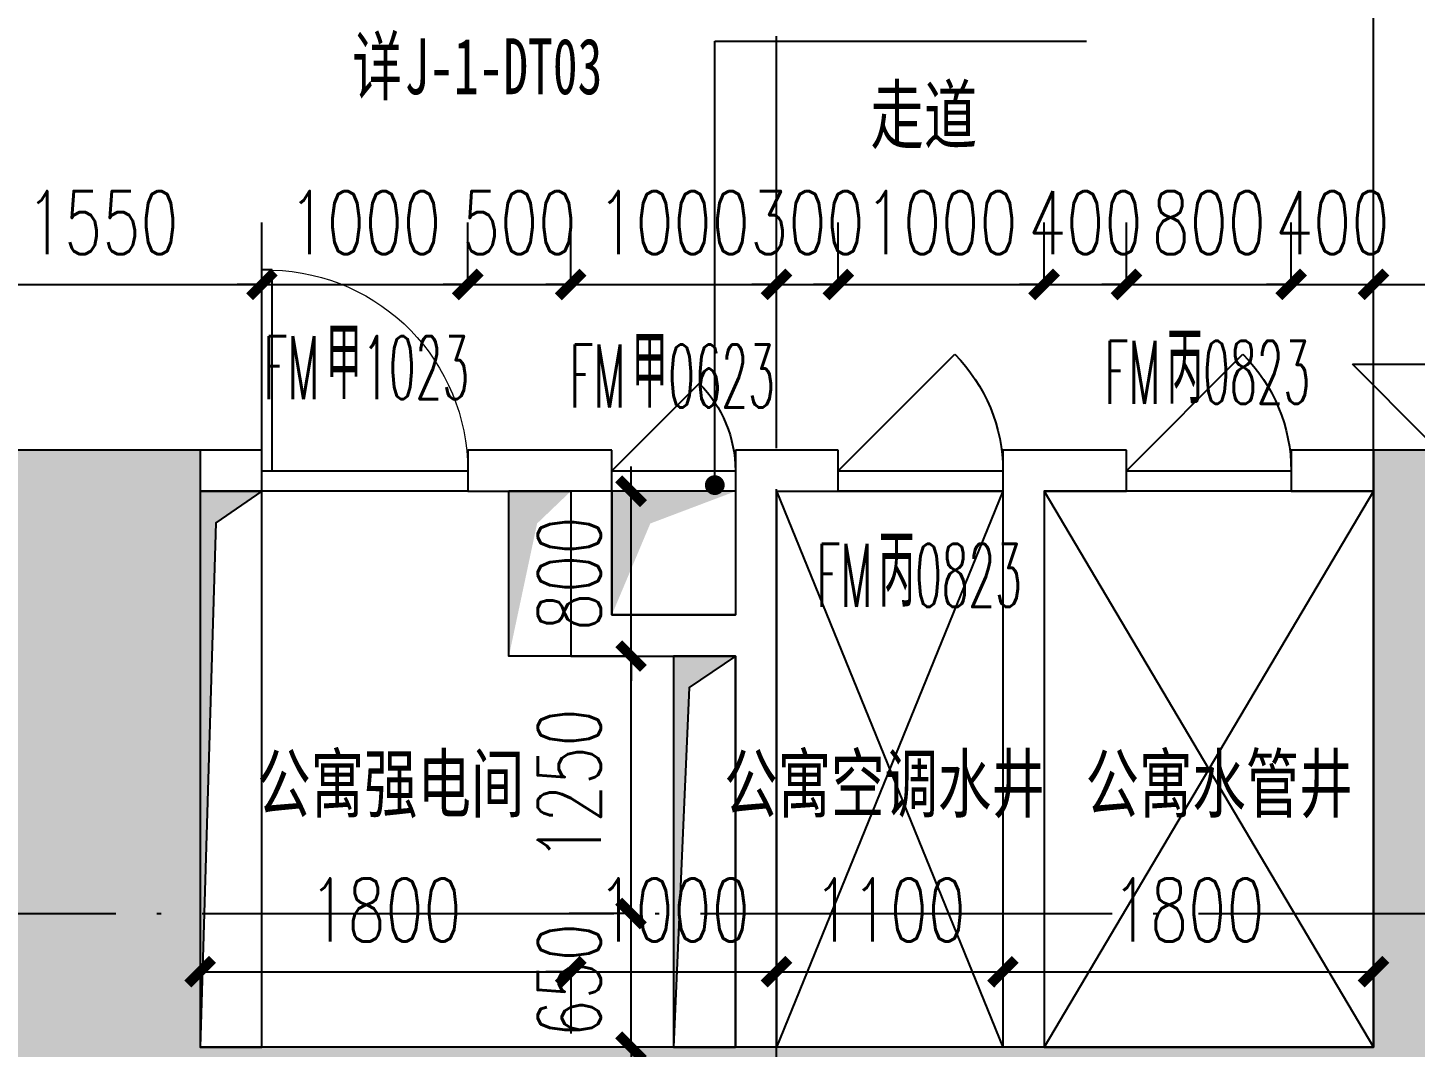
# Model space of a CAD drawing. Header units: millimetres. Extents: x 12325263 to 13848842, y -1463133 to 573208.
# Drawn here: x 12587559 to 12594300, y -861737 to -856785 of the extents above; entities that cross this region are included whole.
import ezdxf
from ezdxf.xclip import XClip

# ---------------------------------------------------------------- set-up
doc = ezdxf.new("R2010")
doc.units = ezdxf.units.MM
doc.header["$LTSCALE"] = 1000
doc.header["$XCLIPFRAME"] = 0
doc.linetypes.add('DOTE', pattern=[2.42, 2, -0.2, 0.02, -0.2])
for name, color, linetype in [('A-ANNO-ELEV', 3, 'Continuous'), ('A-ANNO-LEAD', 3, 'Continuous'), ('A-ANNO-TEXT', 7, 'Continuous'), ('A-AXIS', 16, 'DOTE'), ('A-WALL', 5, 'Continuous'), ('A-WALL-PATT', 8, 'Continuous'), ('DOOR_FIRE', 1, 'Continuous'), ('DOOR_FIRE_TEXT', 7, 'Continuous'), ('PUB_DIM', 83, 'Continuous'), ('STAIR', 2, 'Continuous'), ('WALL', 5, 'Continuous'), ('WALL-SHATCH', 8, 'Continuous'), ('建筑-楼板开洞', 251, 'Continuous'), ('电气初步提资', 3, 'Continuous')]:
    doc.layers.add(name, color=color, linetype=linetype)
doc.styles.add('_TCH_DIM_T3', font='SIMPLEX.shx', dxfattribs={"width": 0.705882, "bigfont": 'GBCBIG.shx'})
doc.styles.add('_TCH_WINDOW', font='SIMPLEX', dxfattribs={"width": 0.7, "height": 3.5, "bigfont": 'GBCBIG'})
doc.styles.add('TITXV', font='', dxfattribs={"width": 0.7})
doc.styles.add('宋体', font='', dxfattribs={"width": 0.65})
doc.styles.get('TITXV').set_extended_font_data('SimSun')
doc.styles.get('宋体').set_extended_font_data('SimSun')
doc.dimstyles.new('_TCH_ARCH&&120', dxfattribs={"dimtxt": 306, "dimasz": 120, "dimexe": 300, "dimexo": 360, "dimgap": 147, "dimtad": 1, "dimdec": 0, "dimzin": 0, "dimdsep": 46, "dimtxsty": '_TCH_DIM_T3', "dimblk": 'ARCHTICK', "dimcen": 0.09, "dimclrt": 7, "dimazin": 2, "dimtfac": 1, "dimtdec": 0, "dimtix": 1, "dimtmove": 2, "dimatfit": 3, "dimfxl": 1, "dimfxlon": 1, "dimtolj": 1, "dimtzin": 0, "dimarcsym": 0})

# ---------------------------------------------------------------- blocks, each defined once
blk = doc.blocks.new('adgshg13-A$C7F010FC0')
at = {"layer": 'WALL-SHATCH'}
h = blk.add_hatch(color=256, dxfattribs=at)
h.dxf.hatch_style = 1
h.paths.add_polyline_path([(-60384.2, -16880.9), (-763.2, 197.5), (12587.6, -13153.3), (12587.6, -157996), (-162964.9, -188820.4), (-171262.4, -180522.9), (-171262.4, -31310.9), (-150707.2, -10755.7), (-131860.1, -7980.9), (-99162.4, -7980.9), (-99162.4, -4980.9), (-76620.4, -4980.9), (-70107.7, -16880.9)], flags=16)
h.paths.add_polyline_path([(-60091.2, -16380.9), (-646.9, 646.9), (12987.6, -12987.6), (12987.6, -158331.9), (-163100.6, -189250.4), (-171662.4, -180688.6), (-171662.4, -31145.2), (-150777.9, -10260.7), (-131896.7, -7480.9), (-99562.4, -7480.9), (-99562.4, -4580.9), (-76365.6, -4580.9), (-69907.5, -16380.9)])
blk = doc.blocks.new('A$C4C7A72D3')
at = {"layer": 'WALL', "color": 1}
blk.add_blockref('adgshg13-A$C7F010FC0', (210433, 205503.6), dxfattribs=at)
blk = doc.blocks.new('qlzw')
at = {"layer": 'A-AXIS'}
for p, q in [((12457766.8, 979489.8), (12457766.8, 1082089.8)), ((12411416.8, 1020789.8), (12486866.8, 1020789.8))]:
    blk.add_line(p, q, dxfattribs=at)
blk = doc.blocks.new('asdfdsfds')
at = {"layer": 'A-WALL-PATT'}
for points in [[(-17150, 27050), (-17150, 24150), (-16316.7, 24016.7), (-15900, 24150), (-15900, 27050)], [(-10200, 27050), (-10200, 24150), (-8900, 23750), (-8900, 27050)], [(-8900, 23750), (-10200, 24150), (-15900, 24150), (-16316.7, 24016.7), (-15900, 23750)]]:
    blk.add_hatch(color=256, dxfattribs=at).paths.add_polyline_path(points)
at = {"layer": 'A-WALL'}
for p, q in [((-15900, 27050), (-17150, 27050)), ((-15900, 27050), (-15900, 24150)), ((-10200, 27050), (-10200, 24150)), ((-8900, 27050), (-10200, 27050)), ((-10200, 24150), (-15900, 24150))]:
    blk.add_line(p, q, dxfattribs=at)
blk = doc.blocks.new('A$C0B3F2ED1')
at = {"layer": '建筑-楼板开洞'}
h = blk.add_hatch(color=256, dxfattribs=at)
h.dxf.hatch_style = 1
h.paths.add_polyline_path([(0, 0), (0, 2600), (300, 2600), (76.4, 2446.7)])
h = blk.add_hatch(color=256, dxfattribs=at)
h.dxf.hatch_style = 1
h.paths.add_polyline_path([(1500, 1800), (1500, 2600), (1800, 2600), (1636.8, 2443.7)])
h = blk.add_hatch(color=256, dxfattribs=at)
h.dxf.hatch_style = 1
h.paths.add_polyline_path([(2000, 2000), (2000, 2600), (2600, 2600), (2186.8, 2443.7)])
h = blk.add_hatch(color=256, dxfattribs=at)
h.dxf.hatch_style = 1
h.paths.add_polyline_path([(2300, -100), (2300, 1800), (2600, 1800), (2376.4, 1646.7)])
for p, q in [((3900, 2600), (2800, -100)), ((2800, 2600), (3900, -100)), ((4100, 2600), (5700, -100)), ((5700, 2600), (4100, -100))]:
    blk.add_line(p, q, dxfattribs=at)
for points in [[(0, 2600), (0, -100), (300, -100), (300, 2600)], [(2800, 2600), (3900, 2600), (3900, -100), (2800, -100)], [(5700, 2600), (4100, 2600), (4100, -100), (5700, -100)], [(2300, 1800), (2300, -100), (2600, -100), (2600, 1800)]]:
    blk.add_lwpolyline(points, close=True, dxfattribs=at)
for points in [[(300, 2600), (76.4, 2446.7), (0, -100)], [(1800, 2600), (1800, 1800), (1500, 1800), (1500, 2600)], [(2600, 2600), (2600, 2000), (2000, 2000), (2000, 2600)], [(2600, 1800), (2376.4, 1646.7), (2300, -100)]]:
    blk.add_lwpolyline(points, dxfattribs=at)
at = {"layer": '电气初步提资'}
for p, q in [((1800, 2600), (1500, 2600)), ((2600, 2600), (2000, 2600))]:
    blk.add_line(p, q, dxfattribs=at)
blk = doc.blocks.new('_ArchTick')
at = {"color": 0, "linetype": 'ByBlock', "const_width": 0.4}
blk.add_lwpolyline([(-0.5, -0.5), (0.5, 0.5)], dxfattribs=at)
blk = doc.blocks.new('*D4441')
at = {"layer": 'Defpoints', "color": 0, "transparency": 16777216}
for p in [(12588396.8, -860036.8), (12590196.8, -860036.8), (12590196.8, -861370)]:
    blk.add_point(p, dxfattribs=at)
at = {"layer": 'PUB_DIM', "color": 0, "lineweight": -2, "transparency": 16777216}
for p, q in [((12588396.8, -861369), (12588396.8, -861670)), ((12588396.8, -861370), (12590196.8, -861370)), ((12590196.8, -861369), (12590196.8, -861670))]:
    blk.add_line(p, q, dxfattribs=at)
at = {"layer": 'PUB_DIM', "color": 0, "lineweight": -2, "transparency": 16777216, "xscale": 120, "yscale": 120, "zscale": 120, "rotation": 180}
blk.add_blockref('_ArchTick', (12588396.8, -861370), dxfattribs=at)
at = {"layer": 'PUB_DIM', "color": 0, "lineweight": -2, "transparency": 16777216, "xscale": 120, "yscale": 120, "zscale": 120}
blk.add_blockref('_ArchTick', (12590196.8, -861370), dxfattribs=at)
at = {"layer": 'PUB_DIM', "color": 7, "transparency": 16777216, "insert": (12589296.8, -861070), "char_height": 306, "attachment_point": 5, "style": '_TCH_DIM_T3'}
blk.add_mtext('\\A1;1800', dxfattribs=at)
blk = doc.blocks.new('*D4442')
at = {"layer": 'Defpoints', "color": 0, "transparency": 16777216}
for p in [(12590196.8, -860036.8), (12591196.8, -860036.8), (12591196.8, -861370)]:
    blk.add_point(p, dxfattribs=at)
at = {"layer": 'PUB_DIM', "color": 0, "lineweight": -2, "transparency": 16777216}
for p, q in [((12590196.8, -861370), (12590076.8, -861370)), ((12590196.8, -861369), (12590196.8, -861670)), ((12590196.8, -861370), (12591196.8, -861370)), ((12591196.8, -861369), (12591196.8, -861670)), ((12591196.8, -861370), (12591316.8, -861370))]:
    blk.add_line(p, q, dxfattribs=at)
at = {"layer": 'PUB_DIM', "color": 0, "lineweight": -2, "transparency": 16777216, "xscale": 120, "yscale": 120, "zscale": 120}
blk.add_blockref('_ArchTick', (12590196.8, -861370), dxfattribs=at)
at = {"layer": 'PUB_DIM', "color": 0, "lineweight": -2, "transparency": 16777216, "xscale": 120, "yscale": 120, "zscale": 120, "rotation": 180}
blk.add_blockref('_ArchTick', (12591196.8, -861370), dxfattribs=at)
at = {"layer": 'PUB_DIM', "color": 7, "transparency": 16777216, "insert": (12590696.8, -861070), "char_height": 306, "attachment_point": 5, "style": '_TCH_DIM_T3'}
blk.add_mtext('\\A1;1000', dxfattribs=at)
blk = doc.blocks.new('*D4443')
at = {"layer": 'Defpoints', "color": 0, "transparency": 16777216}
for p in [(12591196.8, -860036.8), (12592296.8, -860036.8), (12592296.8, -861370)]:
    blk.add_point(p, dxfattribs=at)
at = {"layer": 'PUB_DIM', "color": 0, "lineweight": -2, "transparency": 16777216}
for p, q in [((12591196.8, -861369), (12591196.8, -861670)), ((12591196.8, -861370), (12592296.8, -861370)), ((12592296.8, -861369), (12592296.8, -861670))]:
    blk.add_line(p, q, dxfattribs=at)
at = {"layer": 'PUB_DIM', "color": 0, "lineweight": -2, "transparency": 16777216, "xscale": 120, "yscale": 120, "zscale": 120, "rotation": 180}
blk.add_blockref('_ArchTick', (12591196.8, -861370), dxfattribs=at)
at = {"layer": 'PUB_DIM', "color": 0, "lineweight": -2, "transparency": 16777216, "xscale": 120, "yscale": 120, "zscale": 120}
blk.add_blockref('_ArchTick', (12592296.8, -861370), dxfattribs=at)
at = {"layer": 'PUB_DIM', "color": 7, "transparency": 16777216, "insert": (12591746.8, -861070), "char_height": 306, "attachment_point": 5, "style": '_TCH_DIM_T3'}
blk.add_mtext('\\A1;1100', dxfattribs=at)
blk = doc.blocks.new('*D4444')
at = {"layer": 'Defpoints', "color": 0, "transparency": 16777216}
for p in [(12592296.8, -860036.8), (12594096.8, -860036.8), (12594096.8, -861370)]:
    blk.add_point(p, dxfattribs=at)
at = {"layer": 'PUB_DIM', "color": 0, "lineweight": -2, "transparency": 16777216}
for p, q in [((12592296.8, -861369), (12592296.8, -861670)), ((12592296.8, -861370), (12594096.8, -861370)), ((12594096.8, -861369), (12594096.8, -861670))]:
    blk.add_line(p, q, dxfattribs=at)
at = {"layer": 'PUB_DIM', "color": 0, "lineweight": -2, "transparency": 16777216, "xscale": 120, "yscale": 120, "zscale": 120, "rotation": 180}
blk.add_blockref('_ArchTick', (12592296.8, -861370), dxfattribs=at)
at = {"layer": 'PUB_DIM', "color": 0, "lineweight": -2, "transparency": 16777216, "xscale": 120, "yscale": 120, "zscale": 120}
blk.add_blockref('_ArchTick', (12594096.8, -861370), dxfattribs=at)
at = {"layer": 'PUB_DIM', "color": 7, "transparency": 16777216, "insert": (12593196.8, -861070), "char_height": 306, "attachment_point": 5, "style": '_TCH_DIM_T3'}
blk.add_mtext('\\A1;1800', dxfattribs=at)
blk = doc.blocks.new('*D4445')
at = {"layer": 'Defpoints', "color": 0, "transparency": 16777216}
for p in [(12590490, -861086.8), (12590996.8, -861086.8), (12590996.8, -861736.8)]:
    blk.add_point(p, dxfattribs=at)
at = {"layer": 'PUB_DIM', "color": 0, "lineweight": -2, "transparency": 16777216}
for p, q in [((12590490, -861086.8), (12590490, -860966.8)), ((12590491, -861086.8), (12590190, -861086.8)), ((12590490, -861736.8), (12590490, -861086.8)), ((12590491, -861736.8), (12590190, -861736.8)), ((12590490, -861736.8), (12590490, -861856.8))]:
    blk.add_line(p, q, dxfattribs=at)
at = {"layer": 'PUB_DIM', "color": 0, "lineweight": -2, "transparency": 16777216, "xscale": 120, "yscale": 120, "zscale": 120}
for p, rotation in [((12590490, -861086.8), 270), ((12590490, -861736.8), 90)]:
    blk.add_blockref('_ArchTick', p, dxfattribs=dict(at, rotation=rotation))
at = {"layer": 'PUB_DIM', "color": 7, "transparency": 16777216, "insert": (12590190, -861411.8), "char_height": 306, "attachment_point": 5, "rotation": 90, "style": '_TCH_DIM_T3'}
blk.add_mtext('\\A1;650', dxfattribs=at)
blk = doc.blocks.new('*D4446')
at = {"layer": 'Defpoints', "color": 0, "transparency": 16777216}
for p in [(12590490, -859836.8), (12590996.8, -859836.8), (12590996.8, -861086.8)]:
    blk.add_point(p, dxfattribs=at)
at = {"layer": 'PUB_DIM', "color": 0, "lineweight": -2, "transparency": 16777216}
for p, q in [((12590491, -859836.8), (12590190, -859836.8)), ((12590490, -861086.8), (12590490, -859836.8)), ((12590491, -861086.8), (12590190, -861086.8))]:
    blk.add_line(p, q, dxfattribs=at)
at = {"layer": 'PUB_DIM', "color": 0, "lineweight": -2, "transparency": 16777216, "xscale": 120, "yscale": 120, "zscale": 120}
for p, rotation in [((12590490, -859836.8), 90), ((12590490, -861086.8), 270)]:
    blk.add_blockref('_ArchTick', p, dxfattribs=dict(at, rotation=rotation))
at = {"layer": 'PUB_DIM', "color": 7, "transparency": 16777216, "insert": (12590190, -860461.8), "char_height": 306, "attachment_point": 5, "rotation": 90, "style": '_TCH_DIM_T3'}
blk.add_mtext('\\A1;1250', dxfattribs=at)
blk = doc.blocks.new('*D4447')
at = {"layer": 'Defpoints', "color": 0, "transparency": 16777216}
for p in [(12590490, -859036.8), (12590996.8, -859036.8), (12590996.8, -859836.8)]:
    blk.add_point(p, dxfattribs=at)
at = {"layer": 'PUB_DIM', "color": 0, "lineweight": -2, "transparency": 16777216}
for p, q in [((12590490, -859036.8), (12590490, -858916.8)), ((12590491, -859036.8), (12590190, -859036.8)), ((12590490, -859836.8), (12590490, -859036.8)), ((12590491, -859836.8), (12590190, -859836.8)), ((12590490, -859836.8), (12590490, -859956.8))]:
    blk.add_line(p, q, dxfattribs=at)
at = {"layer": 'PUB_DIM', "color": 0, "lineweight": -2, "transparency": 16777216, "xscale": 120, "yscale": 120, "zscale": 120}
for p, rotation in [((12590490, -859036.8), 270), ((12590490, -859836.8), 90)]:
    blk.add_blockref('_ArchTick', p, dxfattribs=dict(at, rotation=rotation))
at = {"layer": 'PUB_DIM', "color": 7, "transparency": 16777216, "insert": (12590190, -859436.8), "char_height": 306, "attachment_point": 5, "rotation": 90, "style": '_TCH_DIM_T3'}
blk.add_mtext('\\A1;800', dxfattribs=at)
blk = doc.blocks.new('*D4448')
at = {"layer": 'Defpoints', "color": 0, "transparency": 16777216}
for p in [(12595396.8, -858032), (12594096.8, -858836.8), (12595396.8, -858836.8)]:
    blk.add_point(p, dxfattribs=at)
at = {"layer": 'PUB_DIM', "color": 0, "lineweight": -2, "transparency": 16777216}
for p, q in [((12594096.8, -858033), (12594096.8, -857732)), ((12595396.8, -858033), (12595396.8, -857732)), ((12594096.8, -858032), (12595396.8, -858032))]:
    blk.add_line(p, q, dxfattribs=at)
at = {"layer": 'PUB_DIM', "color": 0, "lineweight": -2, "transparency": 16777216, "xscale": 120, "yscale": 120, "zscale": 120, "rotation": 180}
blk.add_blockref('_ArchTick', (12594096.8, -858032), dxfattribs=at)
at = {"layer": 'PUB_DIM', "color": 0, "lineweight": -2, "transparency": 16777216, "xscale": 120, "yscale": 120, "zscale": 120}
blk.add_blockref('_ArchTick', (12595396.8, -858032), dxfattribs=at)
at = {"layer": 'PUB_DIM', "color": 7, "transparency": 16777216, "insert": (12594746.8, -857732), "char_height": 306, "attachment_point": 5, "style": '_TCH_DIM_T3'}
blk.add_mtext('\\A1;1300', dxfattribs=at)
blk = doc.blocks.new('*D4449')
at = {"layer": 'Defpoints', "color": 0, "transparency": 16777216}
for p in [(12594096.8, -858032), (12593696.8, -858836.8), (12594096.8, -858836.8)]:
    blk.add_point(p, dxfattribs=at)
at = {"layer": 'PUB_DIM', "color": 0, "lineweight": -2, "transparency": 16777216}
for p, q in [((12593696.8, -858033), (12593696.8, -857732)), ((12594096.8, -858033), (12594096.8, -857732)), ((12593696.8, -858032), (12593576.8, -858032)), ((12593696.8, -858032), (12594096.8, -858032)), ((12594096.8, -858032), (12594216.8, -858032))]:
    blk.add_line(p, q, dxfattribs=at)
at = {"layer": 'PUB_DIM', "color": 0, "lineweight": -2, "transparency": 16777216, "xscale": 120, "yscale": 120, "zscale": 120}
blk.add_blockref('_ArchTick', (12593696.8, -858032), dxfattribs=at)
at = {"layer": 'PUB_DIM', "color": 0, "lineweight": -2, "transparency": 16777216, "xscale": 120, "yscale": 120, "zscale": 120, "rotation": 180}
blk.add_blockref('_ArchTick', (12594096.8, -858032), dxfattribs=at)
at = {"layer": 'PUB_DIM', "color": 7, "transparency": 16777216, "insert": (12593896.8, -857732), "char_height": 306, "attachment_point": 5, "style": '_TCH_DIM_T3'}
blk.add_mtext('\\A1;400', dxfattribs=at)
blk = doc.blocks.new('*D4450')
at = {"layer": 'Defpoints', "color": 0, "transparency": 16777216}
for p in [(12593696.8, -858032), (12592896.8, -858836.8), (12593696.8, -858836.8)]:
    blk.add_point(p, dxfattribs=at)
at = {"layer": 'PUB_DIM', "color": 0, "lineweight": -2, "transparency": 16777216}
for p, q in [((12592896.8, -858033), (12592896.8, -857732)), ((12593696.8, -858033), (12593696.8, -857732)), ((12592896.8, -858032), (12592776.8, -858032)), ((12592896.8, -858032), (12593696.8, -858032)), ((12593696.8, -858032), (12593816.8, -858032))]:
    blk.add_line(p, q, dxfattribs=at)
at = {"layer": 'PUB_DIM', "color": 0, "lineweight": -2, "transparency": 16777216, "xscale": 120, "yscale": 120, "zscale": 120}
blk.add_blockref('_ArchTick', (12592896.8, -858032), dxfattribs=at)
at = {"layer": 'PUB_DIM', "color": 0, "lineweight": -2, "transparency": 16777216, "xscale": 120, "yscale": 120, "zscale": 120, "rotation": 180}
blk.add_blockref('_ArchTick', (12593696.8, -858032), dxfattribs=at)
at = {"layer": 'PUB_DIM', "color": 7, "transparency": 16777216, "insert": (12593296.8, -857732), "char_height": 306, "attachment_point": 5, "style": '_TCH_DIM_T3'}
blk.add_mtext('\\A1;800', dxfattribs=at)
blk = doc.blocks.new('*D4451')
at = {"layer": 'Defpoints', "color": 0, "transparency": 16777216}
for p in [(12592896.8, -858032), (12592496.8, -858836.8), (12592896.8, -858836.8)]:
    blk.add_point(p, dxfattribs=at)
at = {"layer": 'PUB_DIM', "color": 0, "lineweight": -2, "transparency": 16777216}
for p, q in [((12592496.8, -858033), (12592496.8, -857732)), ((12592896.8, -858033), (12592896.8, -857732)), ((12592496.8, -858032), (12592376.8, -858032)), ((12592496.8, -858032), (12592896.8, -858032)), ((12592896.8, -858032), (12593016.8, -858032))]:
    blk.add_line(p, q, dxfattribs=at)
at = {"layer": 'PUB_DIM', "color": 0, "lineweight": -2, "transparency": 16777216, "xscale": 120, "yscale": 120, "zscale": 120}
blk.add_blockref('_ArchTick', (12592496.8, -858032), dxfattribs=at)
at = {"layer": 'PUB_DIM', "color": 0, "lineweight": -2, "transparency": 16777216, "xscale": 120, "yscale": 120, "zscale": 120, "rotation": 180}
blk.add_blockref('_ArchTick', (12592896.8, -858032), dxfattribs=at)
at = {"layer": 'PUB_DIM', "color": 7, "transparency": 16777216, "insert": (12592696.8, -857732), "char_height": 306, "attachment_point": 5, "style": '_TCH_DIM_T3'}
blk.add_mtext('\\A1;400', dxfattribs=at)
blk = doc.blocks.new('*D4452')
at = {"layer": 'Defpoints', "color": 0, "transparency": 16777216}
for p in [(12592496.8, -858032), (12591496.8, -858836.8), (12592496.8, -858836.8)]:
    blk.add_point(p, dxfattribs=at)
at = {"layer": 'PUB_DIM', "color": 0, "lineweight": -2, "transparency": 16777216}
for p, q in [((12591496.8, -858033), (12591496.8, -857732)), ((12592496.8, -858033), (12592496.8, -857732)), ((12591496.8, -858032), (12591376.8, -858032)), ((12591496.8, -858032), (12592496.8, -858032)), ((12592496.8, -858032), (12592616.8, -858032))]:
    blk.add_line(p, q, dxfattribs=at)
at = {"layer": 'PUB_DIM', "color": 0, "lineweight": -2, "transparency": 16777216, "xscale": 120, "yscale": 120, "zscale": 120}
blk.add_blockref('_ArchTick', (12591496.8, -858032), dxfattribs=at)
at = {"layer": 'PUB_DIM', "color": 0, "lineweight": -2, "transparency": 16777216, "xscale": 120, "yscale": 120, "zscale": 120, "rotation": 180}
blk.add_blockref('_ArchTick', (12592496.8, -858032), dxfattribs=at)
at = {"layer": 'PUB_DIM', "color": 7, "transparency": 16777216, "insert": (12591996.8, -857732), "char_height": 306, "attachment_point": 5, "style": '_TCH_DIM_T3'}
blk.add_mtext('\\A1;1000', dxfattribs=at)
blk = doc.blocks.new('*D4453')
at = {"layer": 'Defpoints', "color": 0, "transparency": 16777216}
for p in [(12591496.8, -858032), (12591196.8, -858836.8), (12591496.8, -858836.8)]:
    blk.add_point(p, dxfattribs=at)
at = {"layer": 'PUB_DIM', "color": 0, "lineweight": -2, "transparency": 16777216}
for p, q in [((12591196.8, -858033), (12591196.8, -857732)), ((12591496.8, -858033), (12591496.8, -857732)), ((12591196.8, -858032), (12591076.8, -858032)), ((12591196.8, -858032), (12591496.8, -858032)), ((12591496.8, -858032), (12591616.8, -858032))]:
    blk.add_line(p, q, dxfattribs=at)
at = {"layer": 'PUB_DIM', "color": 0, "lineweight": -2, "transparency": 16777216, "xscale": 120, "yscale": 120, "zscale": 120}
blk.add_blockref('_ArchTick', (12591196.8, -858032), dxfattribs=at)
at = {"layer": 'PUB_DIM', "color": 0, "lineweight": -2, "transparency": 16777216, "xscale": 120, "yscale": 120, "zscale": 120, "rotation": 180}
blk.add_blockref('_ArchTick', (12591496.8, -858032), dxfattribs=at)
at = {"layer": 'PUB_DIM', "color": 7, "transparency": 16777216, "insert": (12591346.8, -857732), "char_height": 306, "attachment_point": 5, "style": '_TCH_DIM_T3'}
blk.add_mtext('\\A1;300', dxfattribs=at)
blk = doc.blocks.new('*D4454')
at = {"layer": 'Defpoints', "color": 0, "transparency": 16777216}
for p in [(12591196.8, -858032), (12590196.8, -858836.8), (12591196.8, -858836.8)]:
    blk.add_point(p, dxfattribs=at)
at = {"layer": 'PUB_DIM', "color": 0, "lineweight": -2, "transparency": 16777216}
for p, q in [((12590196.8, -858033), (12590196.8, -857732)), ((12591196.8, -858033), (12591196.8, -857732)), ((12590196.8, -858032), (12590076.8, -858032)), ((12590196.8, -858032), (12591196.8, -858032)), ((12591196.8, -858032), (12591316.8, -858032))]:
    blk.add_line(p, q, dxfattribs=at)
at = {"layer": 'PUB_DIM', "color": 0, "lineweight": -2, "transparency": 16777216, "xscale": 120, "yscale": 120, "zscale": 120}
blk.add_blockref('_ArchTick', (12590196.8, -858032), dxfattribs=at)
at = {"layer": 'PUB_DIM', "color": 0, "lineweight": -2, "transparency": 16777216, "xscale": 120, "yscale": 120, "zscale": 120, "rotation": 180}
blk.add_blockref('_ArchTick', (12591196.8, -858032), dxfattribs=at)
at = {"layer": 'PUB_DIM', "color": 7, "transparency": 16777216, "insert": (12590696.8, -857732), "char_height": 306, "attachment_point": 5, "style": '_TCH_DIM_T3'}
blk.add_mtext('\\A1;1000', dxfattribs=at)
blk = doc.blocks.new('*D4455')
at = {"layer": 'Defpoints', "color": 0, "transparency": 16777216}
for p in [(12590196.8, -858032), (12589696.8, -858836.8), (12590196.8, -858836.8)]:
    blk.add_point(p, dxfattribs=at)
at = {"layer": 'PUB_DIM', "color": 0, "lineweight": -2, "transparency": 16777216}
for p, q in [((12589696.8, -858033), (12589696.8, -857732)), ((12590196.8, -858033), (12590196.8, -857732)), ((12589696.8, -858032), (12589576.8, -858032)), ((12589696.8, -858032), (12590196.8, -858032)), ((12590196.8, -858032), (12590316.8, -858032))]:
    blk.add_line(p, q, dxfattribs=at)
at = {"layer": 'PUB_DIM', "color": 0, "lineweight": -2, "transparency": 16777216, "xscale": 120, "yscale": 120, "zscale": 120}
blk.add_blockref('_ArchTick', (12589696.8, -858032), dxfattribs=at)
at = {"layer": 'PUB_DIM', "color": 0, "lineweight": -2, "transparency": 16777216, "xscale": 120, "yscale": 120, "zscale": 120, "rotation": 180}
blk.add_blockref('_ArchTick', (12590196.8, -858032), dxfattribs=at)
at = {"layer": 'PUB_DIM', "color": 7, "transparency": 16777216, "insert": (12589946.8, -857732), "char_height": 306, "attachment_point": 5, "style": '_TCH_DIM_T3'}
blk.add_mtext('\\A1;500', dxfattribs=at)
blk = doc.blocks.new('*D4456')
at = {"layer": 'Defpoints', "color": 0, "transparency": 16777216}
for p in [(12589696.8, -858032), (12588696.8, -858836.8), (12589696.8, -858836.8)]:
    blk.add_point(p, dxfattribs=at)
at = {"layer": 'PUB_DIM', "color": 0, "lineweight": -2, "transparency": 16777216}
for p, q in [((12588696.8, -858033), (12588696.8, -857732)), ((12589696.8, -858033), (12589696.8, -857732)), ((12588696.8, -858032), (12588576.8, -858032)), ((12588696.8, -858032), (12589696.8, -858032)), ((12589696.8, -858032), (12589816.8, -858032))]:
    blk.add_line(p, q, dxfattribs=at)
at = {"layer": 'PUB_DIM', "color": 0, "lineweight": -2, "transparency": 16777216, "xscale": 120, "yscale": 120, "zscale": 120}
blk.add_blockref('_ArchTick', (12588696.8, -858032), dxfattribs=at)
at = {"layer": 'PUB_DIM', "color": 0, "lineweight": -2, "transparency": 16777216, "xscale": 120, "yscale": 120, "zscale": 120, "rotation": 180}
blk.add_blockref('_ArchTick', (12589696.8, -858032), dxfattribs=at)
at = {"layer": 'PUB_DIM', "color": 7, "transparency": 16777216, "insert": (12589196.8, -857732), "char_height": 306, "attachment_point": 5, "style": '_TCH_DIM_T3'}
blk.add_mtext('\\A1;1000', dxfattribs=at)
blk = doc.blocks.new('*D4457')
at = {"layer": 'Defpoints', "color": 0, "transparency": 16777216}
for p in [(12588696.8, -858032), (12587146.8, -858836.8), (12588696.8, -858836.8)]:
    blk.add_point(p, dxfattribs=at)
at = {"layer": 'PUB_DIM', "color": 0, "lineweight": -2, "transparency": 16777216}
for p, q in [((12587146.8, -858033), (12587146.8, -857732)), ((12588696.8, -858033), (12588696.8, -857732)), ((12587146.8, -858032), (12588696.8, -858032))]:
    blk.add_line(p, q, dxfattribs=at)
at = {"layer": 'PUB_DIM', "color": 0, "lineweight": -2, "transparency": 16777216, "xscale": 120, "yscale": 120, "zscale": 120, "rotation": 180}
blk.add_blockref('_ArchTick', (12587146.8, -858032), dxfattribs=at)
at = {"layer": 'PUB_DIM', "color": 0, "lineweight": -2, "transparency": 16777216, "xscale": 120, "yscale": 120, "zscale": 120}
blk.add_blockref('_ArchTick', (12588696.8, -858032), dxfattribs=at)
at = {"layer": 'PUB_DIM', "color": 7, "transparency": 16777216, "insert": (12587921.8, -857732), "char_height": 306, "attachment_point": 5, "style": '_TCH_DIM_T3'}
blk.add_mtext('\\A1;1550', dxfattribs=at)
blk = doc.blocks.new('$DorLib2D$00000114')
at = {"color": 0}
blk.add_line((0.5, 0), (-0.2071, 0.7071), dxfattribs=at)
blk.add_arc((0.5, 0), 1, 135, 180, dxfattribs=at)
blk = doc.blocks.new('$DorLib2D$00000001')
for p, q in [((0.45, 0.975), (0.5, 0.975)), ((0.45, 0), (0.45, 0.975)), ((0.5, 0), (0.5, 0.975)), ((0.5, 0), (0.45, 0))]:
    blk.add_line(p, q)
at = {"lineweight": 13}
blk.add_arc((0.475, 0), 0.975, 91.46928, 180, dxfattribs=at)

msp = doc.modelspace()

# ---------------------------------------------------------------- block references
ref = msp.add_blockref('A$C4C7A72D3', (12385714.9, -906209.5), dxfattribs=dict(rotation=350.041249254255))
XClip(ref).set_block_clipping_path([(223442.8584877662, 85923.1187333744), (220542.7961432356, 85923.1422391906), (220542.8579492103, 89292.823275506), (211526.9150355905, 89292.8101311298), (210631.4331447985, 94392.8080583527), (206113.3685902953, 94392.8025418455), (206001.4315187763, 95030.3127344656), (204376.2826588508, 94744.9613686837), (203364.4570056833, 100506.9030052917), (197947.3947122637, 99555.7482674252), (192482.3428474721, 130679.4765393781), (190118.7804593667, 130264.4504016289), (191623.4071957469, 121695.6427078634), (177046.6486519482, 119136.2011700841), (175707.6223907359, 126760.8483765714), (173902.988371335, 128026.4039125028), (169528.3854461554, 127258.2903269802), (169070.0967394859, 129868.3614864857), (163308.2517458182, 128856.6693391807), (163766.52659606, 126246.6171700556), (159679.1795131005, 125528.9180921423), (170669.6888374612, 62935.797914044), (167222.1989369914, 62330.4650948944), (167939.7759490944, 58243.6808593175), (171386.9528796654, 58848.2912487988), (172857.0656793863, 50477.0032648193), (165962.5026008021, 49266.4230898353), (168037.7813034765, 37447.1796448426), (140649.9584970828, 32638.2390106404), (115387.9799239188, 28202.5781787895), (95598.7254695911, 140907.4332163476), (226939.476109907, 163968.8668500402), (240128.6952811591, 88852.8973128139)])

# ---------------------------------------------------------------- next in the draw order: linework, layer by layer
at = {"layer": 'A-ANNO-ELEV'}
for p, q in [((12594355, -858780), (12593995, -858420)), ((12593995, -858420), (12595511.7, -858420))]:
    msp.add_line(p, q, dxfattribs=at)
at = {"layer": 'A-ANNO-LEAD'}
for p, q in [((12590896.8, -859006.8), (12590896.8, -856850)), ((12590896.8, -856850), (12592703.1, -856850))]:
    msp.add_line(p, q, dxfattribs=at)
at = {"layer": 'A-ANNO-LEAD', "const_width": 48}
msp.add_lwpolyline([(12590896.8, -859030.8, 1), (12590896.8, -858982.8, 1)], format="xyb", close=True, dxfattribs=at)
at = {"layer": 'A-WALL'}
for p, q in [((12588696.8, -858836.8), (12588396.8, -858836.8)), ((12588396.8, -858836.8), (12588396.8, -859036.8)), ((12588696.8, -859036.8), (12588696.8, -858836.8)), ((12590296.8, -858836.8), (12589696.8, -858836.8)), ((12589696.8, -858836.8), (12589696.8, -859036.8)), ((12590396.8, -858836.8), (12590296.8, -858836.8)), ((12590396.8, -859036.8), (12590396.8, -858836.8)), ((12591096.8, -858836.8), (12590996.8, -858836.8)), ((12590996.8, -858836.8), (12590996.8, -859036.8)), ((12591496.8, -858836.8), (12591096.8, -858836.8)), ((12591496.8, -859036.8), (12591496.8, -858836.8)), ((12592396.8, -858836.8), (12592296.8, -858836.8)), ((12592296.8, -858836.8), (12592296.8, -859036.8)), ((12592896.8, -858836.8), (12592396.8, -858836.8)), ((12592896.8, -859036.8), (12592896.8, -858836.8)), ((12594096.8, -858836.8), (12593696.8, -858836.8)), ((12593696.8, -858836.8), (12593696.8, -859036.8)), ((12594096.8, -859036.8), (12594096.8, -858836.8)), ((12588396.8, -859036.8), (12588696.8, -859036.8)), ((12589696.8, -859036.8), (12590196.8, -859036.8)), ((12590196.8, -859036.8), (12590196.8, -859836.8)), ((12590396.8, -859036.8), (12590396.8, -859636.8)), ((12590996.8, -859036.8), (12590996.8, -859636.8)), ((12591196.8, -859036.8), (12591496.8, -859036.8)), ((12591196.8, -859036.8), (12591196.8, -859736.8)), ((12592296.8, -859036.8), (12592296.8, -861736.8)), ((12592496.8, -859036.8), (12592496.8, -861736.8)), ((12592496.8, -859036.8), (12592896.8, -859036.8)), ((12593696.8, -859036.8), (12594096.8, -859036.8)), ((12590396.8, -859636.8), (12590996.8, -859636.8)), ((12591196.8, -859736.8), (12591196.8, -861736.8)), ((12590196.8, -859836.8), (12590996.8, -859836.8)), ((12590996.8, -859836.8), (12590996.8, -861736.8)), ((12591196.8, -861736.8), (12590996.8, -861736.8)), ((12592496.8, -861736.8), (12592296.8, -861736.8))]:
    msp.add_line(p, q, dxfattribs=at)
at = {"layer": 'DOOR_FIRE'}
for points in [[(12589696.8, -859036.8), (12588696.8, -859036.8), (12588696.8, -858936.8), (12589696.8, -858936.8)], [(12590996.8, -859036.8), (12590396.8, -859036.8), (12590396.8, -858936.8), (12590996.8, -858936.8)], [(12591496.8, -858936.8), (12592296.8, -858936.8), (12592296.8, -859036.8), (12591496.8, -859036.8)], [(12592896.8, -858936.8), (12593696.8, -858936.8), (12593696.8, -859036.8), (12592896.8, -859036.8)]]:
    msp.add_lwpolyline(points, close=True, dxfattribs=at)
at = {"layer": 'STAIR'}
msp.add_lwpolyline([(12594096.8, -858836.8), (12594096.8, -855736.8), (12595396.8, -855736.8), (12595396.8, -858836.7)], close=True, dxfattribs=at)

# ---------------------------------------------------------------- next in the draw order: block references
at = {"color": 2}
msp.add_blockref('qlzw', (133430, -1881876.5), dxfattribs=at)
for name, p in [('asdfdsfds', (12604296.8, -885886.8)), ('A$C0B3F2ED1', (12588396.8, -861636.8)), ('A$C0B3F2ED1', (12588396.8, -861636.8))]:
    msp.add_blockref(name, p)
at = {"layer": 'DOOR_FIRE', "zscale": 200}
for name, p, xscale, yscale in [('$DorLib2D$00000001', (12589196.8, -858936.8), -1000, 1000), ('$DorLib2D$00000114', (12591896.8, -858936.8), -800, 800), ('$DorLib2D$00000114', (12593296.8, -858936.8), -800, 800), ('$DorLib2D$00000114', (12590696.8, -858936.8), -600, 600)]:
    msp.add_blockref(name, p, dxfattribs=dict(at, xscale=xscale, yscale=yscale))

# ---------------------------------------------------------------- next in the draw order: texts
at = {"layer": 'A-ANNO-TEXT'}
for s, style, width, p in [('详', '宋体', 0.65, (12589136.1, -857108)), ('J-1-DT03', '宋体', 0.65, (12589388.8, -857108)), ('走道', 'TITXV', 0.7, (12591652.7, -857344.3)), ('公寓强电间', 'TITXV', 0.7, (12588673.7, -860591.9)), ('公寓空调水井', 'TITXV', 0.7, (12590942.3, -860591.9)), ('公寓水管井', 'TITXV', 0.7, (12592697.6, -860591.9))]:
    msp.add_text(s, height=271.9, dxfattribs=dict(at, style=style, width=width)).set_placement(p)
at = {"layer": 'DOOR_FIRE_TEXT', "style": '_TCH_WINDOW'}
for s, height, width, p in [('甲', 347.2, 0.7, (12589007.5, -858589.2)), ('FM', 306, 0.494118, (12588705.1, -858589.2)), ('1023', 306, 0.494118, (12589184.5, -858589.2)), ('甲', 347.2, 0.7, (12590493.1, -858630)), ('FM', 306, 0.494118, (12592790.7, -858611.4)), ('丙', 347.2, 0.7, (12593093.1, -858611.4)), ('0823', 306, 0.494118, (12593270.1, -858611.4)), ('FM', 306, 0.494118, (12590190.7, -858630)), ('0623', 306, 0.494118, (12590670.1, -858630)), ('丙', 347.2, 0.7, (12591693.1, -859598.1)), ('FM', 306, 0.494118, (12591390.7, -859598.1)), ('0823', 306, 0.494118, (12591870.1, -859598.1))]:
    msp.add_text(s, height=height, dxfattribs=dict(at, width=width)).set_placement(p)

# ---------------------------------------------------------------- next in the draw order: dimensions: what is measured, and where the dimension line sits
at = {"layer": 'PUB_DIM'}
for p1, p2, distance, picture, middle in [((12587146.8, -858836.8), (12588696.8, -858836.8), 804.8, '*D4457', (12587921.8, -857732)), ((12588696.8, -858836.8), (12589696.8, -858836.8), 804.8, '*D4456', (12589196.8, -857732)), ((12589696.8, -858836.8), (12590196.8, -858836.8), 804.8, '*D4455', (12589946.8, -857732)), ((12590196.8, -858836.8), (12591196.8, -858836.8), 804.8, '*D4454', (12590696.8, -857732)), ((12591196.8, -858836.8), (12591496.8, -858836.8), 804.8, '*D4453', (12591346.8, -857732)), ((12591496.8, -858836.8), (12592496.8, -858836.8), 804.8, '*D4452', (12591996.8, -857732)), ((12592496.8, -858836.8), (12592896.8, -858836.8), 804.8, '*D4451', (12592696.8, -857732)), ((12592896.8, -858836.8), (12593696.8, -858836.8), 804.8, '*D4450', (12593296.8, -857732)), ((12593696.8, -858836.8), (12594096.8, -858836.8), 804.8, '*D4449', (12593896.8, -857732)), ((12594096.8, -858836.8), (12595396.8, -858836.8), 804.8, '*D4448', (12594746.8, -857732)), ((12590996.8, -859836.8), (12590996.8, -859036.8), 506.8, '*D4447', (12590190, -859436.8)), ((12590996.8, -861086.8), (12590996.8, -859836.8), 506.8, '*D4446', (12590190, -860461.8)), ((12588396.8, -860036.8), (12590196.8, -860036.8), -1333.2, '*D4441', (12589296.8, -861070)), ((12590196.8, -860036.8), (12591196.8, -860036.8), -1333.2, '*D4442', (12590696.8, -861070)), ((12591196.8, -860036.8), (12592296.8, -860036.8), -1333.2, '*D4443', (12591746.8, -861070)), ((12592296.8, -860036.8), (12594096.8, -860036.8), -1333.2, '*D4444', (12593196.8, -861070)), ((12590996.8, -861736.8), (12590996.8, -861086.8), 506.8, '*D4445', (12590190, -861411.8))]:
    dim = msp.add_aligned_dim(p1=p1, p2=p2, distance=distance, dimstyle='_TCH_ARCH&&120', dxfattribs=at)
    dim.commit()
    dim.dimension.update_dxf_attribs({"geometry": picture, "text_midpoint": middle})

doc.saveas('drawing.dxf')
